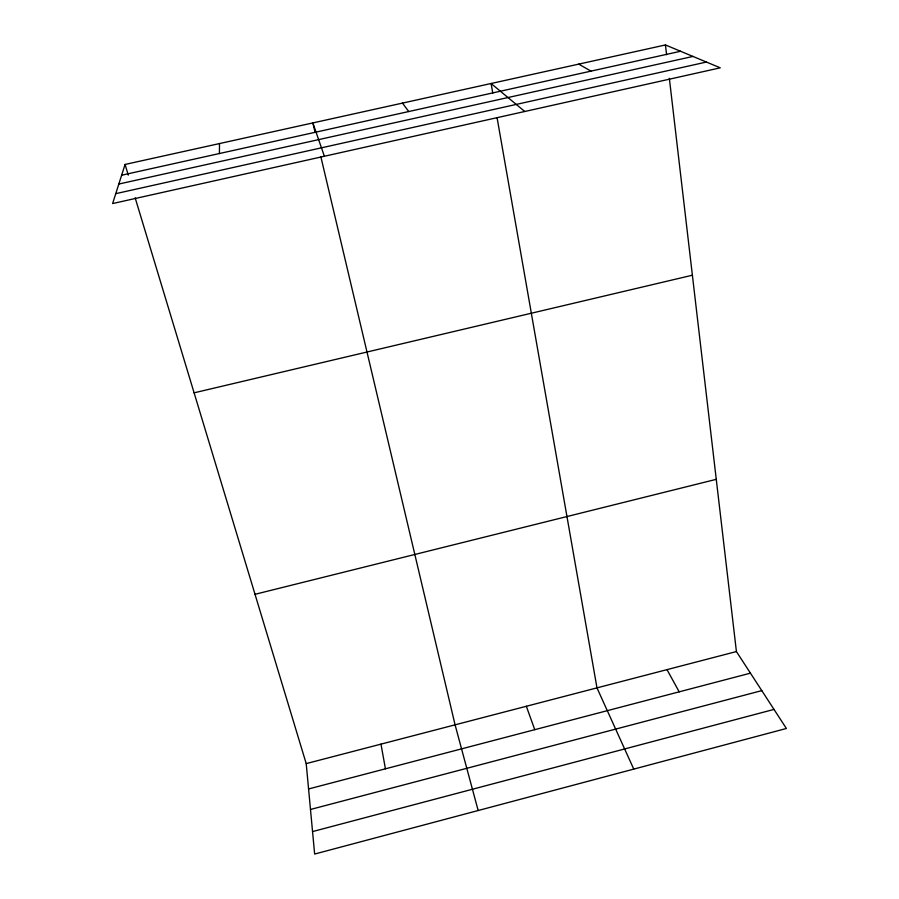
<?xml version="1.0" encoding="UTF-8"?>
<svg xmlns="http://www.w3.org/2000/svg" width="899" height="899" viewBox="0 0 899 899"><rect width="100%" height="100%" fill="white"/><g stroke="black" fill="none" stroke-linecap="round" stroke-linejoin="round"><path stroke-width="1.35" d="M219.412 153.527L219.502 143.57M125.062 164.45L112.611 203.556L720.256 67.83L665.44 44.95L125.062 164.45L128.287 175.125M312.537 831.586L773.994 709.412M308.571 788.962L750.44 673.16M310.481 809.471L761.79 690.623M306.211 763.611L736.416 651.561L786.389 728.482L314.639 854.05L306.211 763.611L135.142 197.802M255.024 594.306L716.267 479.336M194.105 392.829L692.387 275.218M121.635 175.215L680.565 51.265M118.825 184.037L692.949 56.435M115.769 193.656L706.423 62.053M578.742 64.121L590.98 71.133M524.758 111.498L491.09 83.506L492.776 93.114M402.471 103.104L408.73 111.543M667.002 669.643L679.194 691.837M633.761 769.106L596.981 687.881L497.091 117.791M526.342 706.277L534.759 729.685M324.37 156.257L312.863 122.916L315.099 132.389M478.167 810.527L455.085 724.841L320.853 156.741M380.985 744.136L385.424 768.814M665.44 44.95L666.586 54.682M669.35 78.314L736.416 651.561"/></g></svg>
